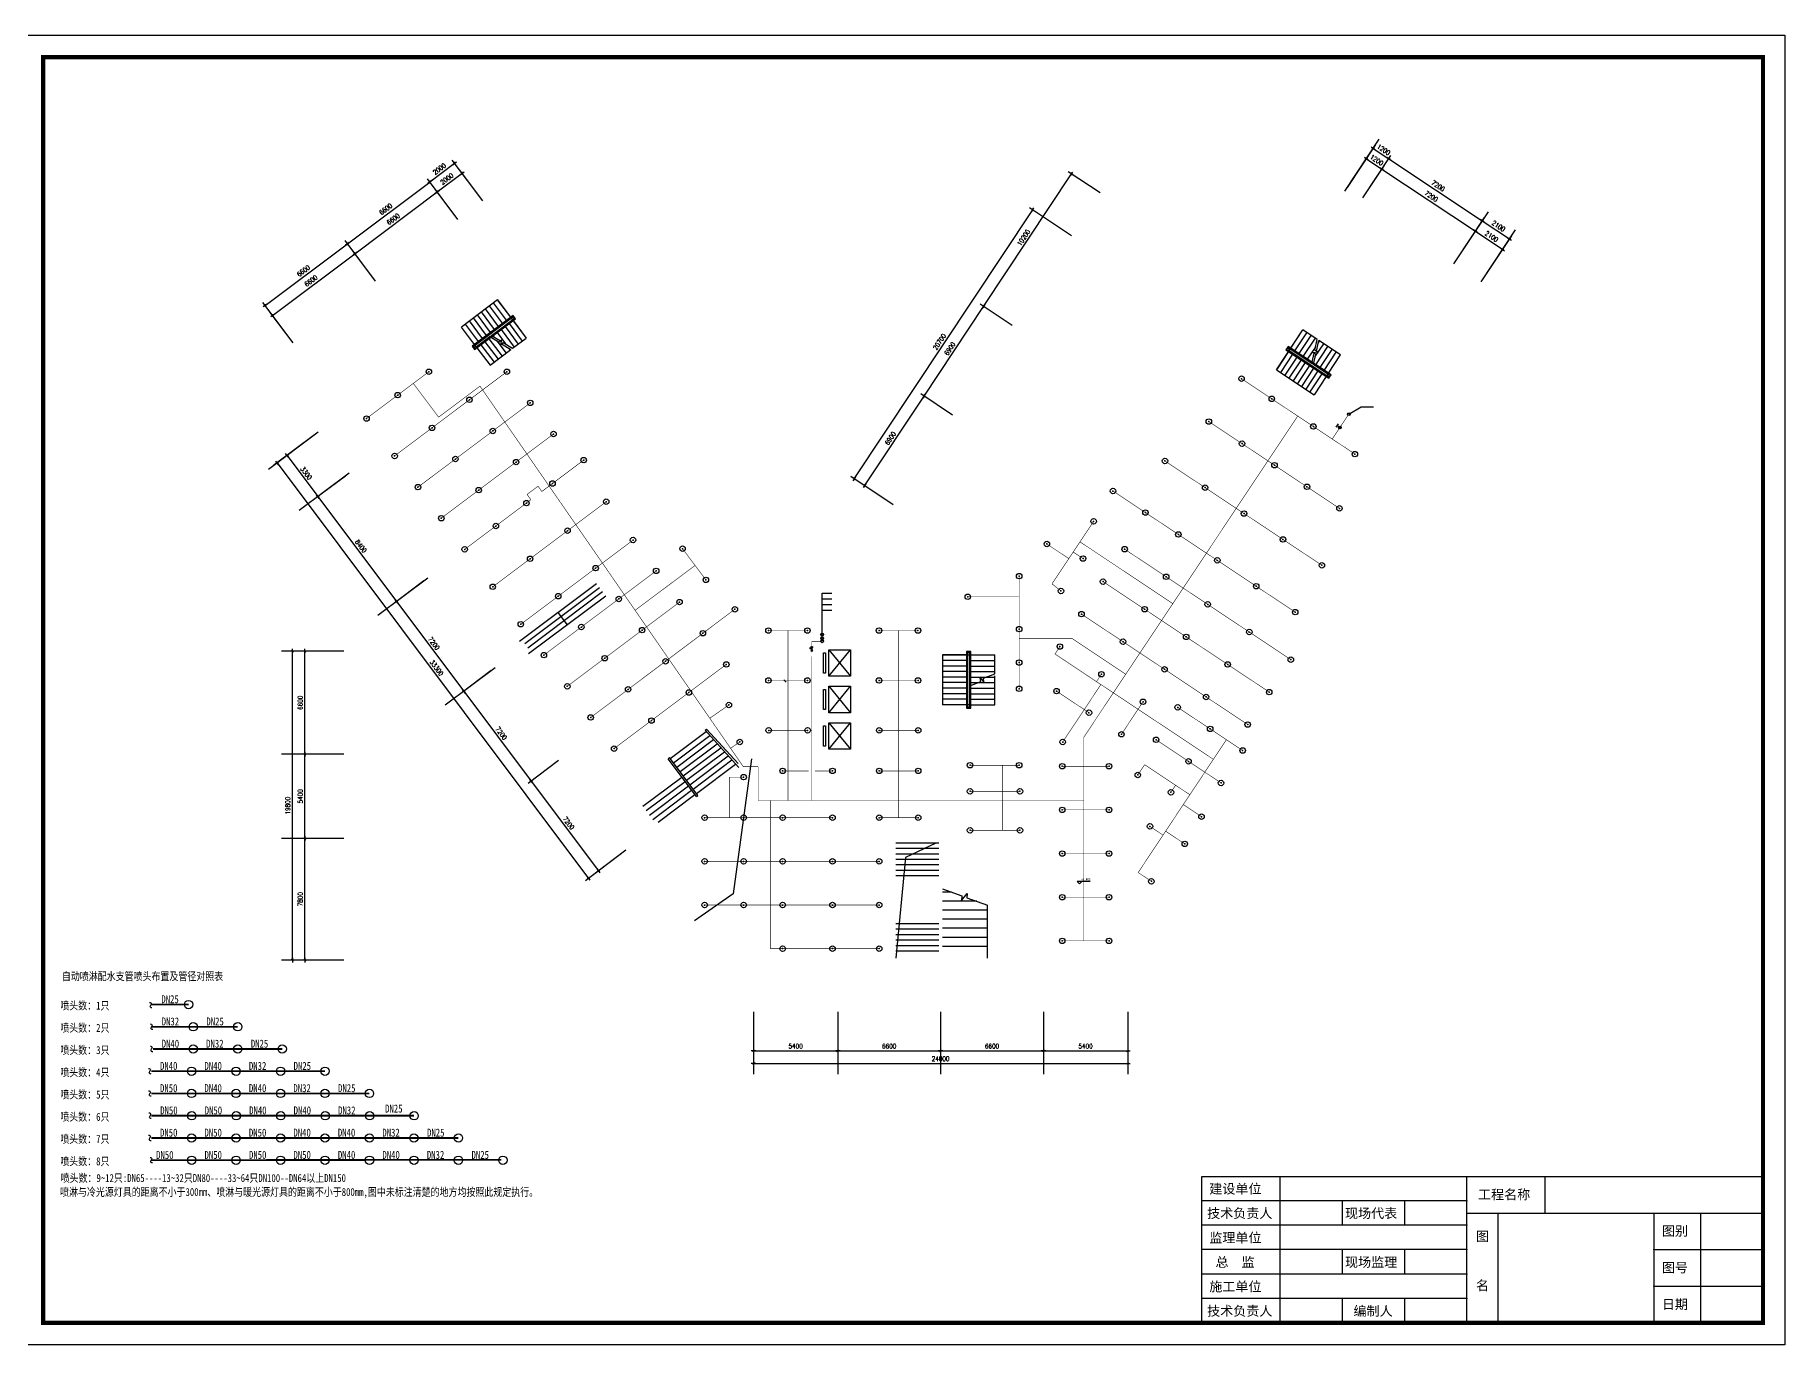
# Model space of a CAD drawing. Extents: x -149393 to 1177518, y -366685 to 296590.
# Drawn here: x 239189 to 351448, y -96685 to -12676 of the extents above; entities that cross this region are included whole.
import ezdxf
from ezdxf.enums import TextEntityAlignment as Align

# ---------------------------------------------------------------- set-up
doc = ezdxf.new("R2010")
doc.units = 0
doc.header["$LTSCALE"] = 1000
doc.header["$MEASUREMENT"] = 0
doc.linetypes.add('常规', pattern=[20, 10, 0, 10])
doc.layers.get('0').update_dxf_attribs({"linetype": 'CONTINUOUS'})
for name, color, linetype in [('AXIS', 3, 'CONTINUOUS'), ('DOTE', 1, 'CONTINUOUS'), ('EQUIP-动力', 3, 'CONTINUOUS'), ('EQUIP-消防', 3, 'CONTINUOUS'), ('OTHER', 7, 'CONTINUOUS'), ('P_PL_PT', 7, 'CONTINUOUS'), ('PIPE-给水', 3, 'CONTINUOUS'), ('PUB_TITLE', 253, 'CONTINUOUS'), ('STAIR', 2, 'CONTINUOUS'), ('TEL_SYMB', 3, 'CONTINUOUS'), ('TEL_TEXT', 7, 'CONTINUOUS'), ('WALL', 9, 'CONTINUOUS'), ('WIRE-消防', 3, '常规')]:
    doc.layers.add(name, color=color, linetype=linetype)
doc.styles.add('_TEL_DIM', font='', dxfattribs={"width": 0.8, "height": 3.5})
doc.styles.add('DIM_FONT', font='SIMPLEX.shx', dxfattribs={"width": 0.8})
doc.styles.add('HZ', font='')
doc.styles.get("Standard").update_dxf_attribs({"font": 'gbenor.shx', "bigfont": 'gbcbig.shx'})
doc.styles.add('宋体', font='')
doc.styles.get('_TEL_DIM').set_extended_font_data('SimSun')
doc.styles.get('HZ').set_extended_font_data('SimSun')
doc.styles.get('宋体').set_extended_font_data('SimSun')
doc.dimstyles.new('DIMN', dxfattribs={"dimtxt": 300, "dimasz": 1, "dimexe": 250, "dimexo": 300, "dimgap": 150, "dimtad": 1, "dimdec": 0, "dimdsep": 46, "dimtxsty": 'DIM_FONT', "dimblk": '_DIMX', "dimcen": 2.5, "dimclrt": 7, "dimadec": 0, "dimazin": 0, "dimtfac": 1, "dimtdec": 0, "dimtix": 1, "dimtmove": 2, "dimatfit": 3, "dimldrblk": '_DIMX', "dimfxl": 1, "dimtolj": 1, "dimarcsym": 0})

# ---------------------------------------------------------------- blocks, each defined once
blk = doc.blocks.new('$equip_U$00000299(cyc-PC)')
for p in [(0.51, 0.3), (0.3, 0)]:
    blk.add_line(p, (0.3, 0.3))
blk.add_lwpolyline([(0, -0.17), (0.6, 0.17), (0.6, -0.17), (0, 0.17)], close=True)
for p in [(0, 0), (0.6, 0)]:
    blk.add_point(p)
at = {"color": 7, "style": '_TEL_DIM', "flags": 1}
blk.add_attdef('A', text='', height=0.00002, dxfattribs=at).set_placement((0, 0), align=Align.MIDDLE_CENTER)
blk = doc.blocks.new('_DIMX')
blk.add_line((-150, 0), (150, 0))
at = {"const_width": 50}
blk.add_lwpolyline([(-70, -70), (70, 70)], dxfattribs=at)
blk = doc.blocks.new('$equip$00001147')
blk.add_circle((0, 0), 0.5)
at = {"flags": 9}
blk.add_attdef('A', (0, 0), '', height=0.00002, dxfattribs=at)
blk = doc.blocks.new('$equip_U$00000304(cyc-PC)')
blk.add_point((0, 0))
blk.add_blockref('$equip$00001147', (0, 0))
at = {"color": 7, "style": '_TEL_DIM', "flags": 1}
blk.add_attdef('A', text='', height=0.00002, dxfattribs=at).set_placement((0, 0), align=Align.MIDDLE_CENTER)
blk = doc.blocks.new('fdhfhfh')
at = {"layer": 'WIRE-消防', "linetype": '常规', "const_width": 35}
blk.add_lwpolyline([(327663, -63863), (313946, -84452)], dxfattribs=at)
blk = doc.blocks.new('$VALVE$00000497')
for p, q in [((78, 138), (-78, 138)), ((0, 50), (0, 138))]:
    blk.add_line(p, q)
at = {"const_width": 49.6}
blk.add_lwpolyline([(25, 0, 1), (-25, 0, 1)], format="xyb", close=True, dxfattribs=at)
blk.add_circle((0, 0), 50)
blk = doc.blocks.new('$equip_U$00000370(cyc-PC)')
for p in [(-0.15, 0), (0, 0), (0.15, 0), (0, -0.15)]:
    blk.add_point(p)
at = {"xscale": 0.00300000000061118, "yscale": 0.00300000000061118, "zscale": 0.00300000000061118}
blk.add_blockref('$VALVE$00000497', (0, 0), dxfattribs=at)
at = {"color": 7, "style": '_TEL_DIM', "flags": 1}
blk.add_attdef('A', text='', height=0.00002, dxfattribs=at).set_placement((0, 0), align=Align.MIDDLE_CENTER)
blk = doc.blocks.new('PM_PTA')
blk.add_circle((0, 0), 125)
blk = doc.blocks.new('FACE3_')
for p in [(-0.09, 0.24), (0.09, -0.24)]:
    blk.add_line(p, (0, 0))
for centre, start, end in [((0.17, 0.24), 80.7491, 179.8598), ((-0.17, -0.24), 260.7491, 359.8598)]:
    blk.add_arc(centre, 0.265, start, end)
blk = doc.blocks.new('A$C0D7E0F17')
at = {"layer": 'PIPE-给水', "linetype": 'Continuous', "ltscale": 1000, "const_width": 130}
for points in [[(10661, 15336), (7924, 15336)], [(14246, 13715), (7964, 13715)], [(17487, 12095), (8066, 12095)], [(20606, 10474), (7943, 10474)], [(17060, 10474), (14426, 10474)], [(20302, 10474), (17668, 10474)], [(23847, 8853), (7943, 8853)], [(13819, 8853), (11185, 8853)], [(17060, 8853), (14426, 8853)], [(20302, 8853), (17668, 8853)], [(23543, 8853), (20910, 8853)], [(27105, 7232), (7959, 7232)], [(26801, 7232), (24167, 7232)], [(30331, 5611), (7943, 5611)], [(13819, 5611), (11185, 5611)], [(17060, 5611), (14426, 5611)], [(20302, 5611), (17668, 5611)], [(23543, 5611), (20910, 5611)], [(26785, 5611), (24151, 5611)], [(30027, 5611), (27393, 5611)], [(33464, 4021), (7947, 3991)]]:
    blk.add_lwpolyline(points, dxfattribs=at)
at = {"layer": 'TEL_TEXT', "const_width": 130}
blk.add_lwpolyline([(13819, 10474), (11185, 10474)], dxfattribs=at)
at = {"layer": 'OTHER', "xscale": -405.2024999712594, "yscale": 405.202499971143, "zscale": 405.2024999711728}
for p in [(7906, 15288), (7962, 13715), (7962, 12095), (7839, 10474), (7839, 8853), (7855, 7232), (7839, 5611), (7943, 3992)]:
    blk.add_blockref('FACE3_', p, dxfattribs=at)
at = {"layer": 'P_PL_PT', "xscale": 2.43121499940753, "yscale": 2.43121499940753, "zscale": 2.43121499940753}
for p in [(10661, 15336), (11004, 13715), (14246, 13715), (11004, 12095), (14246, 12095), (17487, 12095), (10881, 10474), (14123, 10474), (17364, 10474), (10881, 8853), (14123, 8853), (17364, 8853), (20606, 8853), (23847, 8853), (10897, 7232), (14139, 7232), (17380, 7232), (20622, 7232), (23864, 7232), (27105, 7232), (10881, 5611), (14123, 5611), (17364, 5611), (20606, 5611), (23847, 5611), (27089, 5611), (30331, 5611), (10885, 3991), (14127, 3991), (17368, 3991), (20610, 3991), (23851, 3991), (27093, 3991), (30335, 3991), (33576, 3991)]:
    blk.add_blockref('PM_PTA', p, dxfattribs=at)
at = {"layer": 'TEL_TEXT', "xscale": 2.43121499940753, "yscale": 2.43121499940753, "zscale": 2.43121499940753}
blk.add_blockref('PM_PTA', (20606, 10474), dxfattribs=at)
at = {"layer": 'TEL_TEXT', "style": '_TEL_DIM', "width": 0.8}
for s, height, p in [('自动喷淋配水支管喷头布置及管径对照表', 583.29, (1426, 17102)), ('喷头数：1只', 583.3, (1310, 14964)), ('喷头数：2只', 583.3, (1310, 13344)), ('喷头数：3只', 583.3, (1310, 11723)), ('喷头数：4只', 583.3, (1310, 10102)), ('喷头数：5只', 583.3, (1310, 8481)), ('喷头数：6只', 583.3, (1310, 6860)), ('喷头数：7只', 583.3, (1310, 5240)), ('喷头数：8只', 583.3, (1310, 3619)), ('喷头数：9~12只:DN65----13~32只DN80----33~64只DN100--DN64以上DN150', 583.29, (1336, 2399)), ('喷淋与冷光源灯具的距离不小于300mm、喷淋与暖光源灯具的距离不小于800mm,图中未标注清楚的地方均按照此规定执行。', 583.29, (1294, 1381))]:
    blk.add_text(s, height=height, dxfattribs=at).set_placement(p)
for s, p in [('DN25', (9313, 16016)), ('DN32', (9337, 14395)), ('DN25', (12594, 14395)), ('DN40', (9337, 12775)), ('DN32', (12578, 12775)), ('DN25', (15835, 12775)), ('DN40', (9214, 11154)), ('DN40', (12455, 11154)), ('DN32', (15697, 11154)), ('DN25', (18954, 11154)), ('DN50', (9214, 9533)), ('DN40', (12455, 9533)), ('DN40', (15697, 9533)), ('DN32', (18938, 9533)), ('DN25', (22195, 9533)), ('DN50', (9230, 7912)), ('DN50', (12471, 7912)), ('DN40', (15713, 7912)), ('DN40', (18955, 7912)), ('DN32', (22196, 7912)), ('DN25', (25624, 8046)), ('DN50', (9214, 6291)), ('DN50', (12455, 6291)), ('DN50', (15697, 6291)), ('DN40', (18938, 6291)), ('DN40', (22180, 6291)), ('DN32', (25422, 6291)), ('DN25', (28679, 6291)), ('DN50', (8931, 4663)), ('DN50', (12459, 4670)), ('DN50', (15701, 4670)), ('DN50', (18942, 4670)), ('DN40', (22184, 4670)), ('DN40', (25426, 4670)), ('DN32', (28667, 4670)), ('DN25', (31924, 4670))]:
    blk.add_text(s, height=583.3, dxfattribs=at).set_placement(p, align=Align.TOP_CENTER)
blk = doc.blocks.new('会签栏')
at = {"layer": 'PUB_TITLE', "color": 4, "lineweight": 30}
blk.add_lwpolyline([(-18000, 0), (-18000, 4700), (0, 4700)], dxfattribs=at)
at = {"layer": 'PUB_TITLE', "color": 4}
for points in [[(-15500, 4700), (-15500, 0)], [(-9500, 0), (-9500, 4700)], [(-7000, 4700), (-7000, 3525)], [(-9500, 3917), (-18000, 3917)], [(-13500, 3917), (-13500, 3133)], [(-11500, 3917), (-11500, 3133)], [(-9500, 3525), (0, 3525)], [(-8500, 3525), (-8500, 0)], [(-3500, 3525), (-3500, 0)], [(-2000, 3525), (-2000, 0)], [(-9500, 3133), (-18000, 3133)], [(-9500, 2350), (-18000, 2350)], [(-13500, 2350), (-13500, 1567)], [(-11500, 2350), (-11500, 1567)], [(-3500, 2350), (0, 2350)], [(-9500, 1567), (-18000, 1567)], [(-3500, 1175), (0, 1175)], [(-9500, 783), (-18000, 783)], [(-13500, 783), (-13500, 0)], [(-11500, 783), (-11500, 0)]]:
    blk.add_lwpolyline(points, dxfattribs=at)
at = {"layer": 'PUB_TITLE'}
for p in [(-9500, 3917), (-9500, 3133), (-9500, 2350), (-9500, 1567), (-3500, 1175), (-9500, 783)]:
    blk.add_point(p, dxfattribs=at)
at = {"layer": 'PUB_TITLE', "color": 4}
blk.add_point((-3500, 2350), dxfattribs=at)
at = {"lineweight": -3, "style": '宋体'}
for s, p in [('建设单位', (-17758, 4147)), ('工程名称', (-9140, 3965)), ('技术负责人', (-17828, 3363)), ('现场代表', (-13405, 3363)), ('监理单位', (-17758, 2580)), ('图', (-9206, 2624)), ('图别', (-3241, 2796)), ('总  监', (-17560, 1797)), ('现场监理', (-13405, 1797)), ('图号', (-3241, 1621)), ('施工单位', (-17758, 1013)), ('名', (-9206, 1049)), ('技术负责人', (-17828, 230)), ('编制人', (-13134, 230)), ('日期', (-3241, 446))]:
    blk.add_text(s, height=307, dxfattribs=at).set_placement(p)
blk = doc.blocks.new('fdhgfghfgh')
at = {"color": 59}
for p, q in [((282681, -74617.3), (277737, -78325.3)), ((282878.5, -74880.6), (278078.5, -78480.6)), ((283076, -75143.9), (278276, -78743.9)), ((283273.5, -75407.2), (278329.5, -79115.2)), ((280209, -76471.3), (280801.5, -77261.2)), ((297580.9, -78848.7), (298971.1, -80548.7)), ((297580.9, -80548.7), (298971.1, -78848.7)), ((294691.7, -80787.8), (294840.2, -80937.7)), ((297580.9, -81188.7), (298971.1, -82888.7)), ((297580.9, -82888.7), (298971.1, -81188.7)), ((297580.9, -83528.7), (298971.1, -85228.7)), ((297580.9, -85228.7), (298971.1, -83528.7)), ((314353.7, -93703.3), (313518.5, -93703.8)), ((313518.5, -93703.8), (313667, -93853.6)), ((313667, -93853.6), (313819, -93703.6))]:
    blk.add_line(p, q, dxfattribs=at)
for points in [[(297251, -79048.7), (297379.5, -79048.7), (297379.5, -80348.7), (297251, -80348.7)], [(297580.9, -78848.7), (298971.1, -78848.7), (298971.1, -80548.7), (297580.9, -80548.7)], [(297251, -81388.7), (297379.5, -81388.7), (297379.5, -82688.7), (297251, -82688.7)], [(297580.9, -81188.7), (298971.1, -81188.7), (298971.1, -82888.7), (297580.9, -82888.7)], [(297251, -83728.7), (297379.5, -83728.7), (297379.5, -85028.7), (297251, -85028.7)], [(297580.9, -83528.7), (298971.1, -83528.7), (298971.1, -85228.7), (297580.9, -85228.7)]]:
    blk.add_lwpolyline(points, close=True, dxfattribs=at)
for points in [[(292634.6, -85848.7), (291454.6, -94492.8), (288974.6, -96228.7)], [(304454.6, -91248.7), (302496.1, -92172), (301874.6, -98628.7)]]:
    blk.add_lwpolyline(points, dxfattribs=at)
at = {"layer": 'AXIS'}
for p, q in [((330681.9, -49445.7), (332895.4, -46114)), ((337678.4, -54094.2), (339892, -50762.5)), ((339427.6, -55256.3), (341641.1, -51924.6)), ((264831.4, -64889.7), (261631.4, -67289.7)), ((266811.4, -67529.7), (263611.4, -69929.7)), ((266811.4, -67529.7), (263611.4, -69929.7)), ((271851.4, -74249.7), (268651.4, -76649.7)), ((266476.5, -78948.7), (262476.5, -78948.7)), ((276171.4, -80009.7), (272971.4, -82409.7)), ((266476.5, -85548.7), (262476.5, -85548.7)), ((266476.5, -85548.7), (262476.5, -85548.7)), ((266476.5, -90948.7), (262476.5, -90948.7)), ((266476.5, -90948.7), (262476.5, -90948.7)), ((266476.5, -98748.7), (262476.5, -98748.7)), ((292754.6, -102074.4), (292754.6, -106074.4)), ((298154.6, -102074.4), (298154.6, -106074.4)), ((304754.6, -102074.4), (304754.6, -106074.4)), ((311354.6, -102074.4), (311354.6, -106074.4)), ((316754.6, -102074.4), (316754.6, -106074.4))]:
    blk.add_line(p, q, dxfattribs=at)
at = {"layer": 'DOTE', "color": 59}
for p, q in [((304634.6, -91248.7), (301874.6, -91248.7)), ((304634.6, -91598.7), (301874.6, -91598.7)), ((304634.6, -91948.7), (301874.6, -91948.7)), ((304634.6, -92298.7), (301874.6, -92298.7)), ((304634.6, -92648.7), (301874.6, -92648.7)), ((304634.6, -92998.7), (301874.6, -92998.7)), ((304634.6, -93348.7), (301874.6, -93348.7)), ((304634.6, -96428.7), (301874.6, -96428.7)), ((304634.6, -96778.7), (301874.6, -96778.7)), ((304634.6, -97128.7), (301874.6, -97128.7)), ((304634.6, -97478.7), (301874.6, -97478.7)), ((304634.6, -97828.7), (301874.6, -97828.7)), ((304634.6, -98178.7), (301874.6, -98178.7))]:
    blk.add_line(p, q, dxfattribs=at)
at = {"layer": 'STAIR', "color": 59}
for p, q in [((276337.4, -56410.1), (274013.7, -58152.9)), ((276143.8, -58303.5), (275304.6, -57184.7)), ((276401.9, -58109.9), (275562.8, -56991.1)), ((276660.1, -57916.2), (275821, -56797.4)), ((276918.3, -57722.6), (276079.2, -56603.8)), ((277176.5, -57529), (276337.4, -56410.1)), ((276337.4, -56410.1), (278173.4, -58858.1)), ((274852.8, -59271.7), (274013.7, -58152.9)), ((275111, -59078.1), (274271.9, -57959.3)), ((275369.2, -58884.4), (274530.1, -57765.6)), ((277334.3, -57410.6), (274695, -59390.1)), ((275627.4, -58690.8), (274788.3, -57572)), ((277319.9, -57511), (274795.4, -59404.4)), ((274852.8, -59600.4), (277492.1, -57621)), ((274867.2, -59500), (277391.7, -57606.7)), ((277219.5, -57586.3), (274895.9, -59329.1)), ((275885.6, -58497.2), (275046.5, -57378.3)), ((275948.5, -58689.1), (277291.3, -57682)), ((276559.7, -58320.3), (277398.8, -59439.1)), ((276817.9, -58126.6), (277657, -59245.4)), ((277076.1, -57933), (277915.2, -59051.8)), ((277391.7, -57606.7), (277319.9, -57511)), ((277492.1, -57621), (277334.3, -57410.6)), ((277334.3, -57739.3), (278173.4, -58858.1)), ((326295.5, -60887.9), (327988.9, -58339.1)), ((327215, -59504), (327988.9, -58339.1)), ((328903.1, -58946.5), (327988.9, -58339.1)), ((274695, -59390.1), (274852.8, -59600.4)), ((274795.4, -59404.4), (274867.2, -59500)), ((274967.6, -59424.7), (274895.9, -59329.1)), ((274967.6, -59424.7), (275845.6, -58766.2)), ((275010.6, -59482.1), (275849.7, -60600.9)), ((275268.8, -59288.5), (276107.9, -60407.3)), ((275527, -59094.8), (276366.1, -60213.6)), ((275785.2, -58901.2), (276624.3, -60020)), ((275845.6, -58766.2), (276434.1, -59127.7)), ((275948.5, -58689.1), (276523.9, -59042.7)), ((276043.4, -58707.5), (276098.8, -58781.4)), ((276293.9, -59041.6), (276882.5, -59826.3)), ((276301.5, -58513.9), (276847, -59241.2)), ((276434.1, -59127.7), (276589, -58981.1)), ((276589, -58981.1), (276524.5, -59296.1)), ((276524.5, -59296.1), (276686.6, -59142.6)), ((276596.7, -59227.7), (277192.5, -59593.8)), ((276686.6, -59142.6), (277295.3, -59516.7)), ((277295.3, -59516.7), (278173.4, -58858.1)), ((327050.7, -59394.8), (326905.2, -59613.9)), ((327070.8, -59494.3), (327004.6, -59593.8)), ((329798.6, -61220.5), (327050.7, -59394.8)), ((329699.1, -61240.6), (327070.8, -59494.3)), ((327483.8, -59682.6), (328257.7, -58517.7)), ((327752.6, -59861.2), (328526.5, -58696.3)), ((328021.4, -60039.8), (328795.3, -58874.9)), ((328290.2, -60218.4), (328793.4, -59461.1)), ((328754.1, -59645.3), (328903.1, -58946.5)), ((328790.2, -60049.1), (329333, -59232.1)), ((328827.9, -60575.6), (329601.8, -59410.7)), ((328864.3, -59701.6), (329010.2, -59017.7)), ((328973.4, -59190.2), (329064.2, -59053.5)), ((330408.2, -59946.5), (329010.2, -59017.7)), ((275849.7, -60600.9), (277192.5, -59593.8)), ((277042.2, -59501.4), (277140.7, -59632.7)), ((327069.5, -59723), (326295.5, -60887.9)), ((327338.3, -59901.6), (326564.3, -61066.5)), ((327607.1, -60080.2), (326833.2, -61245.1)), ((326905.2, -59613.9), (329653, -61439.6)), ((327004.6, -59593.8), (329633, -61340.1)), ((327875.9, -60258.8), (327102, -61423.7)), ((327109.1, -59663.3), (329528.5, -61270.7)), ((328573.4, -60492.6), (327175.3, -59563.7)), ((328144.7, -60437.4), (327370.8, -61602.3)), ((328413.5, -60616), (327639.6, -61780.9)), ((328559, -60397), (328610.2, -60320.1)), ((328573.4, -60492.6), (328714.2, -59832)), ((328634.5, -59791.3), (328952.9, -59746.8)), ((328824.5, -59888.3), (328634.5, -59791.3)), ((328680.4, -60563.7), (328824.5, -59888.3)), ((329594.6, -61171.1), (328680.4, -60563.7)), ((328952.9, -59746.8), (328754.1, -59645.3)), ((329096.7, -60754.2), (329870.6, -59589.3)), ((329365.5, -60932.8), (330139.4, -59767.9)), ((329634.3, -61111.4), (330408.2, -59946.5)), ((326295.5, -60887.9), (328714.8, -62495.3)), ((328682.3, -60794.6), (327908.4, -61959.5)), ((328951.1, -60973.2), (328177.2, -62138.1)), ((329220, -61151.8), (328446, -62316.7)), ((329488.8, -61330.4), (328714.8, -62495.3)), ((329594.6, -61171.1), (329528.5, -61270.7)), ((329633, -61340.1), (329699.1, -61240.6)), ((329653, -61439.6), (329798.6, -61220.5)), ((304874.6, -79185.4), (304874.6, -82374.8)), ((306410.2, -79185.4), (304874.6, -79185.4)), ((304874.6, -79185.4), (308234.6, -79185.4)), ((306410.2, -79539.8), (304874.6, -79539.8)), ((306699, -78968.9), (306410.2, -78968.9)), ((306410.2, -78968.9), (306410.2, -82591.4)), ((306620.2, -79047.6), (306489, -79047.6)), ((306489, -79047.6), (306489, -82512.6)), ((306489, -79185.4), (306489, -82374.8)), ((306620.2, -82512.6), (306620.2, -79047.6)), ((306620.2, -81028.5), (306620.2, -79185.4)), ((306699, -82591.4), (306699, -78968.9)), ((306699, -79185.4), (308234.6, -79185.4)), ((306699, -79539.8), (308234.6, -79539.8)), ((308234.6, -80390.6), (308234.6, -79185.4)), ((306410.2, -79894.2), (304874.6, -79894.2)), ((306410.2, -80248.6), (304874.6, -80248.6)), ((306410.2, -80602.9), (304874.6, -80602.9)), ((306699, -79894.2), (308234.6, -79894.2)), ((306699, -80248.6), (308234.6, -80248.6)), ((306699, -80602.9), (307697.3, -80602.9)), ((307325.5, -80890.9), (307298.8, -80658.3)), ((307298.8, -80658.3), (307533, -80922.4)), ((307505, -80678.9), (308234.6, -80390.6)), ((307533, -80922.4), (307505, -80678.9)), ((307697.3, -80602.9), (308234.6, -80602.9)), ((308234.6, -82374.8), (308234.6, -80531.7)), ((306410.2, -80957.3), (304874.6, -80957.3)), ((306410.2, -81311.7), (304874.6, -81311.7)), ((306410.2, -81666.1), (304874.6, -81666.1)), ((306620.2, -81169.6), (307325.5, -80890.9)), ((306620.2, -82374.8), (306620.2, -81169.6)), ((306699, -80957.3), (307157.6, -80957.3)), ((306699, -81311.7), (308234.6, -81311.7)), ((306699, -81666.1), (308234.6, -81666.1)), ((307157.6, -80957.3), (308234.6, -80957.3)), ((306410.2, -82020.4), (304874.6, -82020.4)), ((306410.2, -82374.8), (304874.6, -82374.8)), ((306410.2, -82591.4), (306699, -82591.4)), ((306620.2, -82374.8), (306489, -82374.8)), ((306489, -82512.6), (306620.2, -82512.6)), ((306699, -82020.4), (308234.6, -82020.4)), ((306699, -82374.8), (308234.6, -82374.8)), ((287411.3, -85823.3), (289723.2, -84089.3)), ((289658.4, -84017.3), (289744.7, -83936.7)), ((291813.2, -86410.6), (289658.4, -84017.3)), ((291773.2, -86140), (289744.7, -83936.7)), ((287621.2, -86103.3), (289958.4, -84350.5)), ((287831.1, -86383.4), (290193.5, -84611.6)), ((288041.1, -86663.4), (290428.6, -84872.8)), ((288251, -86943.5), (290663.7, -85133.9)), ((287272.4, -85838.2), (287368.4, -85766.2)), ((289086.8, -88258.2), (287272.4, -85838.2)), ((289182.8, -88186.2), (287368.4, -85766.2)), ((288461, -87223.5), (290898.9, -85395.1)), ((288671, -87503.5), (291134, -85656.2)), ((288881, -87783.5), (291369.1, -85917.4)), ((289091, -88063.5), (291604.3, -86178.5)), ((285658.7, -88887), (288154.7, -87015)), ((285868.5, -89167.1), (288364.6, -87295)), ((286078.5, -89447.1), (288574.6, -87575)), ((286288.5, -89727.1), (288784.5, -87855.1)), ((286642.5, -89899.1), (288994.5, -88135.1)), ((289086.8, -88258.2), (289182.8, -88186.2)), ((304874.6, -94186), (306123.9, -94635.7)), ((305460.4, -94396.8), (304874.6, -94396.8)), ((307069.6, -94976.1), (304874.6, -94976.1)), ((306099.7, -94924.3), (306469.1, -94481)), ((306123.9, -94635.7), (306099.7, -94924.3)), ((306469.1, -94481), (306446.3, -94751.8)), ((306446.3, -94751.8), (307754.6, -95222.8)), ((307754.6, -98628.7), (307754.6, -95222.8)), ((307754.6, -95555.5), (304874.6, -95555.5)), ((307754.6, -96134.8), (304874.6, -96134.8)), ((307754.6, -96714.1), (304874.6, -96714.1)), ((307754.6, -97293.4), (304874.6, -97293.4)), ((307754.6, -97872.7), (304874.6, -97872.7))]:
    blk.add_line(p, q, dxfattribs=at)
at = {"layer": 'TEL_SYMB', "color": 59, "elevation": 1793}
for points in [[(274325.7, -58837.8, 0, 0, 0), (277352.2, -56567.9, 0, 0, 0), (278306.1, -57839.7, 0, 0, 0), (276986.5, -58829.5, 95.6, 0, 0), (276699.6, -59044.6, 0, 0, 0)], [(329256.1, -61972.3, 0, 0, 0), (326105, -59878.7, 0, 0, 0), (326984.7, -58554.5, 0, 0, 0), (328358.7, -59467.4, 95.6, 0, 0), (328657.4, -59665.8, 0, 0, 0)]]:
    blk.add_lwpolyline(points, format="xyseb", dxfattribs=at)
at = {"layer": 'TEL_SYMB', "color": 59}
for points in [[(275279.6, -60109.6, 0, 0, 0), (276154.5, -59453.4, 95.6, 0, 0), (276441.4, -59238.3, 0, 0, 0)], [(330135.8, -60648.1, 0, 0, 0), (329224.8, -60042.9, 95.6, 0, 0), (328926.2, -59844.4, 0, 0, 0)], [(280717.8, -74279.1, 0, 0, 0), (281308.4, -75199.7, 95.6, 0, 0), (281502, -75501.6, 0, 0, 0)], [(278146.3, -76207.8, 0, 0, 0), (278736.8, -77128.4, 95.6, 0, 0), (278930.4, -77430.2, 0, 0, 0)], [(307427.4, -82552, 0, 0, 0), (307427.4, -81351.1, 105, 0, 0), (307427.4, -80957.3, 0, 0, 0)]]:
    blk.add_lwpolyline(points, format="xyseb", dxfattribs=at)
at = {"color": 59, "style": 'HZ', "width": 0.7}
blk.add_text('-8.400', height=183.52, dxfattribs=at).set_placement((313754.9, -93655.8))
at = {"layer": 'AXIS'}
for p1, p2, distance in [((330681.9, -49445.7), (331681.4, -50109.7), 3300), ((330681.9, -49445.7), (331681.4, -50109.7), 2500), ((273962.5, -51492.6), (275562.5, -50292.6), 3300), ((273962.5, -51492.6), (275562.5, -50292.6), 2500), ((309591.4, -58217.8), (315236, -49722), 2500), ((331681.4, -50109.7), (337678.4, -54094.2), 3300), ((331681.4, -50109.7), (337678.4, -54094.2), 2500), ((268682.5, -55452.6), (273962.5, -51492.6), 3300), ((268682.5, -55452.6), (273962.5, -51492.6), 2500), ((301954.6, -69712.2), (313409.8, -52470.7), 3300), ((337678.4, -54094.2), (339427.6, -55256.3), 3300), ((263402.5, -59412.6), (268682.5, -55452.6), 3300), ((337678.4, -54094.2), (339427.6, -55256.3), 2500), ((263402.5, -59412.6), (268682.5, -55452.6), 2500), ((305773, -63965), (309591.4, -58217.8), 2500), ((301954.6, -69712.2), (305773, -63965), 2500), ((264831.4, -64889.7), (284811.4, -91529.7), -3300), ((264831.4, -64889.7), (266811.4, -67529.7), -2500), ((266811.4, -67529.7), (271851.4, -74249.7), -2500), ((271851.4, -74249.7), (276171.4, -80009.7), -2500), ((266176.5, -98748.7), (266176.5, -78948.7), 3000), ((266476.5, -85548.7), (266476.5, -78948.7), 2500), ((276171.4, -80009.7), (280491.4, -85769.7), -2500), ((266476.5, -90948.7), (266476.5, -85548.7), 2500), ((280491.4, -85769.7), (284811.4, -91529.7), -2500), ((266476.5, -98748.7), (266476.5, -90948.7), 2500), ((292754.6, -102074.4), (298154.6, -102074.4), -2500), ((292754.6, -102074.4), (316754.6, -102074.4), -3300), ((298154.6, -102074.4), (304754.6, -102074.4), -2500), ((304754.6, -102074.4), (311354.6, -102074.4), -2500), ((311354.6, -102074.4), (316754.6, -102074.4), -2500)]:
    blk.add_aligned_dim(p1=p1, p2=p2, distance=distance, dimstyle='DIMN', dxfattribs=at).render()

msp = doc.modelspace()

# ---------------------------------------------------------------- linework, layer by layer
for p, q in [((289689.5, -48823.9), (290295.2, -48823.9)), ((289689.5, -49188.1), (290295.2, -49188.1)), ((289689.5, -49552.3), (290295.2, -49552.3))]:
    msp.add_line(p, q)
for points in [[(323465.1, -36988.7), (324251.2, -36513.4), (325057.1, -36513.4)], [(289689.5, -51554.5), (289689.5, -48459.8), (290295.2, -48459.8)]]:
    msp.add_lwpolyline(points)
for centre in [(323465.1, -36988.7), (289689.5, -51124.1), (289689.5, -51347.5), (289689.5, -51554.5)]:
    msp.add_circle(centre, 90.8)
at = {"layer": 'PUB_TITLE'}
msp.add_lwpolyline([(232648.3, -12676.1), (351448.3, -12676.1), (351448.3, -96684.6), (232648.3, -96684.6)], close=True, dxfattribs=at)
at = {"layer": 'PUB_TITLE', "const_width": 270.7}
msp.add_lwpolyline([(239719.7, -14090.4), (350034, -14090.4), (350034, -95270.4), (239719.7, -95270.4), (239719.7, -14090.4)], close=True, dxfattribs=at)
at = {"layer": 'WIRE-消防', "linetype": '常规', "const_width": 35}
for points in [[(264457.1, -34270.2), (262457.1, -35770.2)], [(269457.1, -34270.2), (267057.1, -36070.2)], [(316584.9, -34717.9), (318527.6, -36008.7)], [(262457.1, -35770.2), (260457.1, -37270.2)], [(263457.1, -35020.2), (265079.3, -37183.2)], [(267733, -35192.9), (265079.3, -37183.2)], [(267733, -35192.9), (284628.5, -59602.4), (285578.2, -59602.4)], [(267057.1, -36070.2), (264657.1, -37870.2)], [(270957.1, -36270.2), (268557.1, -38070.2)], [(318527.6, -36008.7), (321193, -37779.5)], [(264657.1, -37870.2), (262257.1, -39670.2)], [(268557.1, -38070.2), (266157.1, -39870.2)], [(314488.8, -37467.3), (316618.4, -38882.3)], [(321193, -37779.5), (323858.3, -39550.4)], [(323414.8, -37064.3), (322404.7, -38584.6)], [(270051.8, -40063.2), (272451.8, -38263.2)], [(316618.4, -38882.3), (318700.7, -40265.7)], [(266157.1, -39870.2), (263757.1, -41670.2)], [(267651.8, -41863.2), (270051.8, -40063.2)], [(274386.2, -39937.4), (272386.2, -41437.4)], [(311675.3, -39994.6), (314247.1, -41703.3)], [(318700.7, -40265.7), (320783, -41649.2)], [(272386.2, -41437.4), (271699.3, -41952.6)], [(265251.8, -43663.2), (267651.8, -41863.2)], [(270711.8, -42693.2), (270995.1, -42480.7)], [(270758.1, -42138.3), (271462.3, -41610.1)], [(270758.1, -42138.3), (270995.1, -42480.7)], [(271462.3, -41610.1), (271699.3, -41952.6)], [(275831.9, -42603.1), (273351.9, -44463.2)], [(308338.9, -41920), (310421.2, -43303.4)], [(314247.1, -41703.3), (316745.8, -43363.5)], [(320783, -41649.2), (322865.4, -43032.7)], [(270711.8, -42693.2), (268751.9, -44163.2)], [(310421.2, -43303.4), (312532.7, -44706.3)], [(316745.8, -43363.5), (319242.9, -45022.5)], [(268751.9, -44163.2), (266751.9, -45663.2)], [(273351.9, -44463.2), (270951.9, -46263.2)], [(307097.3, -43863.9), (306222, -45177.7)], [(312532.7, -44706.3), (315031.4, -46366.5)], [(277551.9, -45063.2), (275151.9, -46863.2)], [(280728.3, -45618.2), (282225.8, -47620)], [(304098.8, -45315.5), (305505.5, -46252.6)], [(304427.2, -47871.2), (306221.7, -45177.5)], [(306417, -46251.5), (305786.2, -45831.2)], [(306221.7, -45177.5), (312174.9, -49143.5)], [(309086.5, -45648.4), (311751.9, -47419.2)], [(319242.9, -45022.5), (319244.6, -45023.7)], [(319244.6, -45023.7), (321743.4, -46683.8)], [(270951.9, -46263.2), (268551.9, -48063.2)], [(275151.9, -46863.2), (272751.9, -48663.2)], [(276635.5, -48841.3), (279035.5, -47041.3)], [(277684.9, -49570.6), (281532, -46692.5)], [(315031.4, -46366.5), (317528.6, -48025.5)], [(302321.4, -47377.3), (302321.4, -50777.3)], [(305002, -48328.7), (304427.2, -47871.2)], [(307703.1, -47730.7), (310368.4, -49501.6)], [(311751.9, -47419.2), (314417.2, -49190.1)], [(317528.6, -48025.5), (317530.2, -48026.7)], [(317530.2, -48026.7), (320029, -49686.8)], [(272751.9, -48663.2), (270351.9, -50463.2)], [(274235.5, -50641.3), (276635.5, -48841.3)], [(280535.5, -49041.3), (278135.5, -50841.3)], [(299025.7, -48702.7), (302321.4, -48702.7)], [(314417.2, -49190.1), (317082.6, -50961)], [(284085.6, -49503.7), (282035.5, -51041.3)], [(306319.6, -49813), (308984.9, -51583.9)], [(310368.4, -49501.6), (313033.7, -51272.4)], [(271835.5, -52441.3), (274235.5, -50641.3)], [(278135.5, -50841.3), (275735.5, -52641.3)], [(282035.5, -51041.3), (279635.5, -52841.3)], [(286239.6, -50868.5), (288739.6, -50868.5)], [(287489.6, -50868.5), (287489.6, -61763.9)], [(289598.7, -51554.5), (289024, -51554.5)], [(289024, -51912.1), (289024, -51554.5)], [(293330.4, -50868.5), (295830.4, -50868.5)], [(294596.8, -62868.5), (294596.8, -50868.5)], [(302321.4, -50777.3), (302321.4, -52917.9)], [(302321.4, -51360.8), (305694.1, -51360.8)], [(305694.1, -51360.8), (309159.7, -53669.6)], [(308984.9, -51583.9), (311650.3, -53354.7)], [(313033.7, -51272.4), (315699.1, -53043.3)], [(317082.6, -50961), (319747.9, -52731.8)], [(275735.5, -52641.3), (273335.5, -54441.3)], [(289024, -52164.5), (289024, -52256.4)], [(289024, -61763.9), (289024, -52528.5)], [(304936.1, -51895.3), (304618.4, -52373.4)], [(314779.7, -59124.6), (304618.4, -52373.4)], [(279635.5, -52841.3), (277235.5, -54641.3)], [(283535.5, -53041.3), (281135.5, -54841.3)], [(302321.4, -52917.9), (302321.4, -54603.1)], [(307601.4, -53666.2), (307283.8, -54144.3)], [(311650.3, -53354.7), (314315.6, -55125.6)], [(315699.1, -53043.3), (318364.4, -54814.1)], [(277235.5, -54641.3), (274835.5, -56441.3)], [(281135.5, -54841.3), (278735.5, -56641.3)], [(286239.6, -54068.5), (287489.6, -54068.5)], [(287489.6, -54068.5), (288739.6, -54068.5)], [(293333.5, -54068.5), (295833.5, -54068.5)], [(304718.7, -54752.4), (306497.8, -55934.4)], [(305114.4, -58016.7), (307563.7, -54330.2)], [(283703.4, -55641.5), (282475.3, -56491.6)], [(306801, -56135.8), (306497.8, -55934.4)], [(308883.3, -57519.3), (310266.8, -55437)], [(312491.4, -55792.5), (314573.7, -57175.9)], [(314315.6, -55125.6), (316981, -56896.4)], [(278735.5, -56641.3), (276335.5, -58441.3)], [(286253, -57268.5), (287503, -57268.5)], [(287503, -57268.5), (288753, -57268.5)], [(293346.8, -57268.5), (295846.8, -57268.5)], [(314573.7, -57175.9), (316656, -58559.4)], [(284399.9, -58011.3), (283809.9, -58419.7)], [(306473.5, -70769), (306473.5, -57701.7)], [(315614.8, -57867.7), (309956, -66384.9)], [(311107.9, -57874.8), (313190.2, -59258.3)], [(299171.1, -59505.8), (302321.4, -59505.8)], [(301269.7, -63676.3), (301269.7, -59505.8)], [(309932.3, -60129), (310370.6, -59469.3)], [(310370.6, -59469.3), (313270.6, -61396)], [(313190.2, -59258.3), (315272.5, -60641.7)], [(284646.8, -60268.5), (283732.9, -60268.5)], [(283732.9, -60268.5), (283732.9, -62868.5)], [(285578.2, -59602.4), (285578.2, -61763.9)], [(287146.8, -59868.5), (287489.6, -59868.5)], [(287489.6, -59868.5), (288819.4, -59868.5)], [(289227.8, -59868.5), (290346.8, -59868.5)], [(293346.8, -59868.5), (295846.8, -59868.5)], [(305084.9, -59569), (306473.5, -59569)], [(308084.9, -59569), (306473.5, -59569)], [(299171.1, -61176.3), (302371.1, -61176.3)], [(312057.5, -61242.5), (312358.3, -60789.9)], [(282146.8, -62868.5), (284646.8, -62868.5)], [(284646.8, -62868.5), (287146.8, -62868.5)], [(285578.2, -61763.9), (306473.5, -61763.9)], [(286357.9, -71268.5), (286357.9, -61763.9)], [(287146.8, -62868.5), (290346.8, -62868.5)], [(293346.8, -62868.5), (295846.8, -62868.5)], [(305084.9, -62369), (308084.9, -62369)], [(314018.2, -62804.3), (312850.4, -62028.4)], [(299171.1, -63676.3), (302371.1, -63676.3)], [(310711.5, -63426.5), (311551, -63984.2)], [(312945.1, -64549.5), (311717.4, -63733.8)], [(282146.8, -65668.5), (284646.8, -65668.5)], [(284646.8, -65668.5), (287146.8, -65668.5)], [(287146.8, -65668.5), (290346.8, -65668.5)], [(290346.8, -65668.5), (293346.8, -65668.5)], [(305084.9, -65169), (308084.9, -65169)], [(310802.8, -66947.6), (309956, -66384.9)], [(282146.8, -68468.5), (284646.8, -68468.5)], [(284646.8, -68468.5), (287146.8, -68468.5)], [(287146.8, -68468.5), (290346.8, -68468.5)], [(290346.8, -68468.5), (293346.8, -68468.5)], [(305084.9, -67969), (308084.9, -67969)], [(287146.8, -71268.5), (286357.9, -71268.5)], [(290346.8, -71268.5), (287146.8, -71268.5)], [(293346.8, -71268.5), (290346.8, -71268.5)], [(305084.9, -70769), (308084.9, -70769)]]:
    msp.add_lwpolyline(points, dxfattribs=at)

# ---------------------------------------------------------------- block references
for name in ['fdhgfghfgh', 'fdhfhfh']:
    msp.add_blockref(name, (-7473, 26750.4))
at = {"xscale": 0.8799999998882413, "yscale": 0.8799999998882413, "zscale": 0.8799999998882413}
msp.add_blockref('A$C0D7E0F17', (239657.6, -88345.8), dxfattribs=at)
at = {"layer": 'EQUIP-动力', "xscale": 550.0000000000028, "yscale": 550.0000000000028, "zscale": 550.0000000000028, "rotation": 56.39999999999991}
msp.add_blockref('$equip_U$00000370(cyc-PC)', (322893.6, -37848.8), dxfattribs=at)
at = {"layer": 'EQUIP-消防', "xscale": 350, "yscale": 350, "zscale": 350}
for p in [(264457.1, -34270.2), (269457.1, -34270.2), (316584.9, -34717.9), (262457.1, -35770.2), (267057.1, -36070.2), (318527.6, -36008.7), (270957.1, -36270.2), (260457.1, -37270.2), (264657.1, -37870.2), (268557.1, -38070.2), (272451.8, -38263.2), (314488.8, -37467.3), (321193, -37779.5), (316618.4, -38882.3), (262257.1, -39670.2), (266157.1, -39870.2), (270051.8, -40063.2), (274386.2, -39937.4), (311675.3, -39994.6), (318700.7, -40265.7), (323858.3, -39550.4), (263757.1, -41670.2), (272386.2, -41437.4), (314247.1, -41703.3), (320783, -41649.2), (267651.8, -41863.2), (270711.8, -42693.2), (275831.9, -42603.1), (308338.9, -41920), (265251.8, -43663.2), (307097.3, -43863.9), (310421.2, -43303.4), (316745.8, -43363.5), (322865.4, -43032.7), (268751.9, -44163.2), (273351.9, -44463.2), (277551.9, -45063.2), (312532.7, -44706.3), (319242.9, -45022.5), (319244.6, -45023.7), (266751.9, -45663.2), (280728.3, -45618.2), (304098.8, -45315.5), (309086.5, -45648.4), (270951.9, -46263.2), (275151.9, -46863.2), (279035.5, -47041.3), (306417, -46251.5), (315031.4, -46366.5), (321743.4, -46683.8), (268551.9, -48063.2), (282225.8, -47620), (302321.4, -47377.3), (305002, -48328.7), (307703.1, -47730.7), (311751.9, -47419.2), (317528.6, -48025.5), (317530.2, -48026.7), (272751.9, -48663.2), (276635.5, -48841.3), (280535.5, -49041.3), (284085.6, -49503.7), (299025.7, -48702.7), (310368.4, -49501.6), (314417.2, -49190.1), (270351.9, -50463.2), (274235.5, -50641.3), (306319.6, -49813), (320029, -49686.8), (278135.5, -50841.3), (282035.5, -51041.3), (286239.6, -50868.5), (288739.6, -50868.5), (293330.4, -50868.5), (295830.4, -50868.5), (302321.4, -50777.3), (308984.9, -51583.9), (313033.7, -51272.4), (317082.6, -50961), (271835.5, -52441.3), (275735.5, -52641.3), (279635.5, -52841.3), (302321.4, -52917.9), (304936.1, -51895.3), (319747.9, -52731.8), (283535.5, -53041.3), (307601.4, -53666.2), (311650.3, -53354.7), (315699.1, -53043.3), (273335.5, -54441.3), (277235.5, -54641.3), (281135.5, -54841.3), (286239.6, -54068.5), (288739.6, -54068.5), (293333.5, -54068.5), (295833.5, -54068.5), (302321.4, -54603.1), (304718.7, -54752.4), (314315.6, -55125.6), (318364.4, -54814.1), (283703.4, -55641.5), (306801, -56135.8), (310266.8, -55437), (312491.4, -55792.5), (274835.5, -56441.3), (278735.5, -56641.3), (286253, -57268.5), (288753, -57268.5), (293346.8, -57268.5), (295846.8, -57268.5), (314573.7, -57175.9), (316981, -56896.4), (276335.5, -58441.3), (284399.9, -58011.3), (305114.4, -58016.7), (308883.3, -57519.3), (311107.9, -57874.8), (299171.1, -59505.8), (302321.4, -59505.8), (305084.9, -59569), (308084.9, -59569), (313190.2, -59258.3), (316656, -58559.4), (284646.8, -60268.5), (287146.8, -59868.5), (290346.8, -59868.5), (293346.8, -59868.5), (295846.8, -59868.5), (309932.3, -60129), (315272.5, -60641.7), (299171.1, -61176.3), (302371.1, -61176.3), (312057.5, -61242.5), (282146.8, -62868.5), (284646.8, -62868.5), (287146.8, -62868.5), (290346.8, -62868.5), (293346.8, -62868.5), (295846.8, -62868.5), (305084.9, -62369), (308084.9, -62369), (314018.2, -62804.3), (299171.1, -63676.3), (302371.1, -63676.3), (310711.5, -63426.5), (305084.9, -65169), (308084.9, -65169), (312945.1, -64549.5), (282146.8, -65668.5), (284646.8, -65668.5), (287146.8, -65668.5), (290346.8, -65668.5), (293346.8, -65668.5), (310802.8, -66947.6), (282146.8, -68468.5), (284646.8, -68468.5), (287146.8, -68468.5), (290346.8, -68468.5), (293346.8, -68468.5), (305084.9, -67969), (308084.9, -67969), (305084.9, -70769), (308084.9, -70769), (287146.8, -71268.5), (290346.8, -71268.5), (293346.8, -71268.5)]:
    msp.add_blockref('$equip_U$00000304(cyc-PC)', p, dxfattribs=at)
at = {"layer": 'EQUIP-消防', "xscale": 420, "yscale": 420, "zscale": 420, "rotation": 90}
msp.add_blockref('$equip_U$00000299(cyc-PC)', (289024, -52164.5), dxfattribs=at)
at = {"layer": 'WALL', "xscale": 2, "yscale": 2, "zscale": 2}
msp.add_blockref('会签栏', (350034, -95270.4), dxfattribs=at)

doc.saveas('drawing.dxf')
